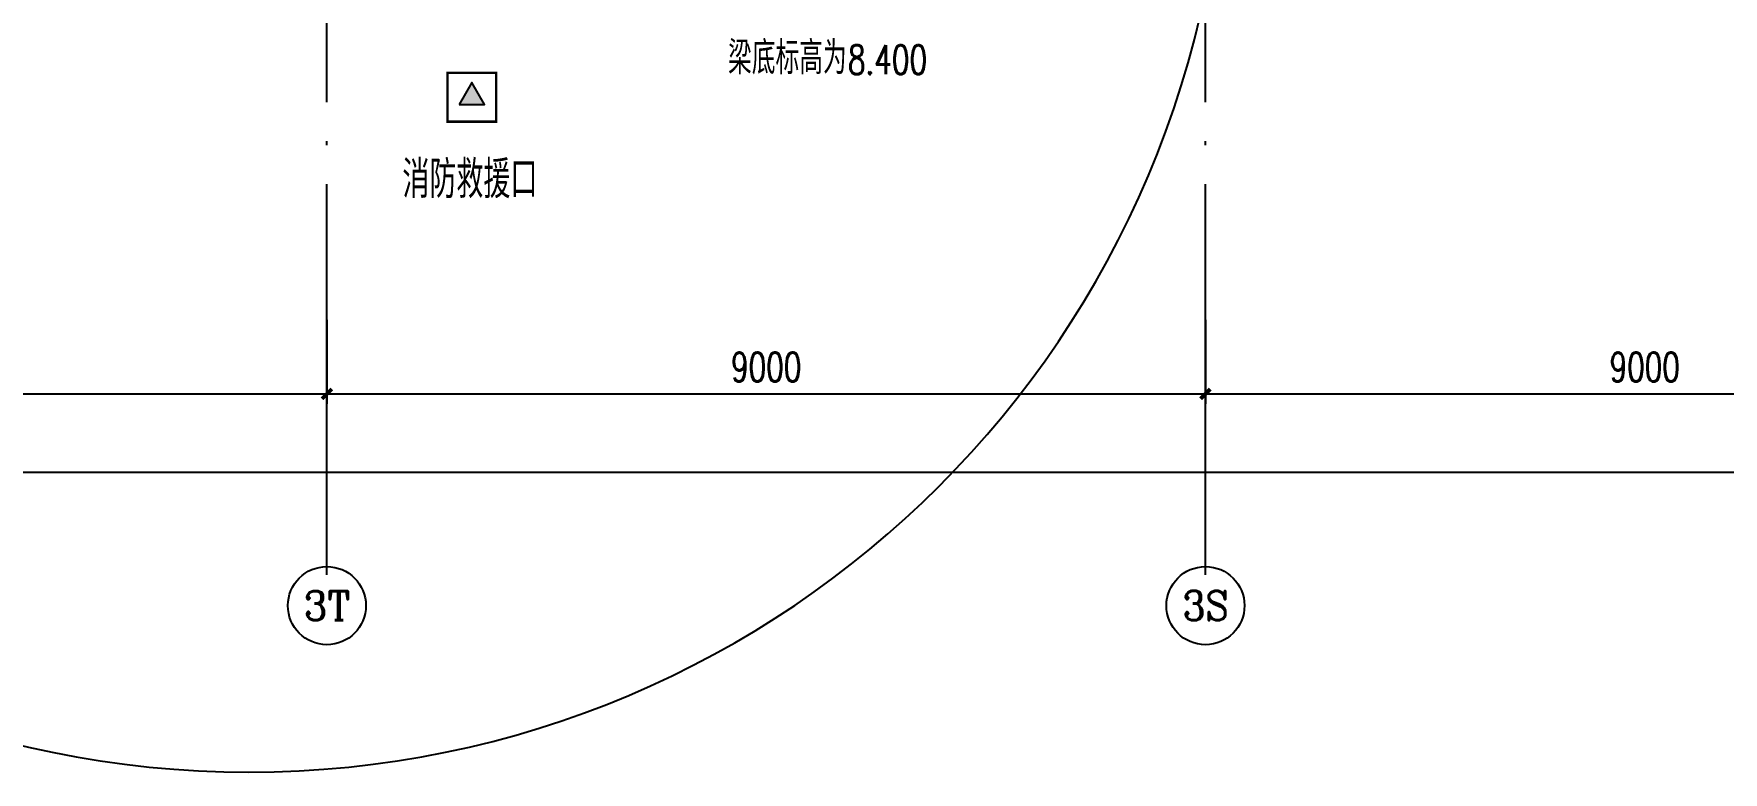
# Model space of a CAD drawing. Extents: x -821772 to -21949, y 506164 to 1049594.
# Drawn here: x -284857 to -267550, y 538719 to 546279 of the extents above; entities that cross this region are included whole.
import ezdxf
from ezdxf.enums import TextEntityAlignment as Align
from ezdxf.xclip import XClip

# ---------------------------------------------------------------- set-up
doc = ezdxf.new("R2010")
doc.units = 0
doc.header["$LTSCALE"] = 1000
doc.header["$MEASUREMENT"] = 0
doc.header["$XCLIPFRAME"] = 2
doc.linetypes.add('10平面20250807_t3$0$DOTE', pattern=[2.42, 2, -0.2, 0.02, -0.2])
doc.layers.get('Defpoints').update_dxf_attribs({"color": 210})
for name, color, linetype in [('10平面20250807_t3$0$A-AXIS-D', 8, 'Continuous'), ('10平面20250807_t3$0$A-AXIS-DOTE', 8, '10平面20250807_t3$0$DOTE'), ('10平面20250807_t3$0$A-AXIS-DP', 8, 'Continuous'), ('10平面20250807_t3$0$A-LIN-V', 8, 'Continuous'), ('10平面20250807_t3$0$A-TEXT', 8, 'Continuous'), ('10平面20250807_t3$0$AS-WALL', 8, 'Continuous'), ('10平面20250807_t3$0$PUB_TEXT', 8, 'Continuous'), ('10平面20250807_t3$0$RP-N2-01$0$$0$A-WIND-J', 8, 'Continuous'), ('10平面20250807_t3$0$RP-N2-01$0$A-WIND-J', 8, 'Continuous'), ('10平面20250807_t3$0$SB_ZF消火栓', 10, 'Continuous'), ('10平面20250807_t3$0$SB_ZF消火栓M', 10, 'Continuous')]:
    doc.layers.add(name, color=color, linetype=linetype)
doc.styles.add('10平面20250807_t3$0$_TCH_AXIS', font='COMPLEX', dxfattribs={"bigfont": 'GBCBIG'})
doc.styles.add('10平面20250807_t3$0$_TCH_DIM', font='SIMPLEX', dxfattribs={"bigfont": 'GBCBIG'})
doc.styles.add('10平面20250807_t3$0$_TCH_DIM_T3', font='SIMPLEX', dxfattribs={"width": 0.705882, "bigfont": 'GBCBIG'})
doc.dimstyles.new('10平面20250807_t3$0$_TCH_ARCH&&100', dxfattribs={"dimtxt": 297.5, "dimasz": 100, "dimexe": 100, "dimexo": 100, "dimgap": 126.25, "dimtad": 1, "dimdec": 0, "dimzin": 0, "dimdsep": 46, "dimtxsty": '10平面20250807_t3$0$_TCH_DIM_T3', "dimblk": '10平面20250807_t3$0$_ArchTick', "dimcen": 0.09, "dimclrt": 7, "dimazin": 2, "dimtfac": 1, "dimtdec": 0, "dimtix": 1, "dimtmove": 2, "dimatfit": 3, "dimfxl": 0, "dimtolj": 1, "dimtzin": 0, "dimarcsym": 0})

# ---------------------------------------------------------------- blocks, each defined once
blk = doc.blocks.new('10平面20250807_t3$0$_ArchTick')
at = {"color": 0, "linetype": 'ByBlock', "const_width": 0.4}
blk.add_lwpolyline([(-0.5, -0.5), (0.5, 0.5)], dxfattribs=at)
blk = doc.blocks.new('*D9906')
at = {"layer": '10平面20250807_t3$0$A-AXIS-D', "color": 0, "lineweight": -2}
for p, q in [((-70118, -261470), (-70118, -262328)), ((-61118, -261470), (-61118, -262328)), ((-70118, -262228), (-61118, -262228))]:
    blk.add_line(p, q, dxfattribs=at)
at = {"layer": 'Defpoints', "color": 0}
for p in [(-70118, -261370), (-61118, -261370), (-61118, -262228)]:
    blk.add_point(p, dxfattribs=at)
at = {"layer": '10平面20250807_t3$0$A-AXIS-D', "color": 0, "lineweight": -2, "xscale": 100, "yscale": 100, "zscale": 100, "rotation": 180}
blk.add_blockref('10平面20250807_t3$0$_ArchTick', (-70118, -262228), dxfattribs=at)
at = {"layer": '10平面20250807_t3$0$A-AXIS-D', "color": 0, "lineweight": -2, "xscale": 100, "yscale": 100, "zscale": 100}
blk.add_blockref('10平面20250807_t3$0$_ArchTick', (-61118, -262228), dxfattribs=at)
at = {"layer": '10平面20250807_t3$0$A-AXIS-D', "color": 7, "insert": (-65618, -261953), "char_height": 297.5, "attachment_point": 5, "style": '10平面20250807_t3$0$_TCH_DIM_T3'}
blk.add_mtext('\\A1;9000', dxfattribs=at)
blk = doc.blocks.new('*D9907')
at = {"layer": '10平面20250807_t3$0$A-AXIS-D', "color": 0, "lineweight": -2}
for p, q in [((-61118, -261470), (-61118, -262328)), ((-52118, -261470), (-52118, -262328)), ((-61118, -262228), (-52118, -262228))]:
    blk.add_line(p, q, dxfattribs=at)
at = {"layer": 'Defpoints', "color": 0}
for p in [(-61118, -261370), (-52118, -261370), (-52118, -262228)]:
    blk.add_point(p, dxfattribs=at)
at = {"layer": '10平面20250807_t3$0$A-AXIS-D', "color": 0, "lineweight": -2, "xscale": 100, "yscale": 100, "zscale": 100, "rotation": 180}
blk.add_blockref('10平面20250807_t3$0$_ArchTick', (-61118, -262228), dxfattribs=at)
at = {"layer": '10平面20250807_t3$0$A-AXIS-D', "color": 0, "lineweight": -2, "xscale": 100, "yscale": 100, "zscale": 100}
blk.add_blockref('10平面20250807_t3$0$_ArchTick', (-52118, -262228), dxfattribs=at)
at = {"layer": '10平面20250807_t3$0$A-AXIS-D', "color": 7, "insert": (-56618, -261953), "char_height": 297.5, "attachment_point": 5, "style": '10平面20250807_t3$0$_TCH_DIM_T3'}
blk.add_mtext('\\A1;9000', dxfattribs=at)
blk = doc.blocks.new('*D9908')
at = {"layer": '10平面20250807_t3$0$A-AXIS-D', "color": 0, "lineweight": -2}
for p, q in [((-52118, -261470), (-52118, -262328)), ((-43118, -261470), (-43118, -262328)), ((-52118, -262228), (-43118, -262228))]:
    blk.add_line(p, q, dxfattribs=at)
at = {"layer": 'Defpoints', "color": 0}
for p in [(-52118, -261370), (-43118, -261370), (-43118, -262228)]:
    blk.add_point(p, dxfattribs=at)
at = {"layer": '10平面20250807_t3$0$A-AXIS-D', "color": 0, "lineweight": -2, "xscale": 100, "yscale": 100, "zscale": 100, "rotation": 180}
blk.add_blockref('10平面20250807_t3$0$_ArchTick', (-52118, -262228), dxfattribs=at)
at = {"layer": '10平面20250807_t3$0$A-AXIS-D', "color": 0, "lineweight": -2, "xscale": 100, "yscale": 100, "zscale": 100}
blk.add_blockref('10平面20250807_t3$0$_ArchTick', (-43118, -262228), dxfattribs=at)
at = {"layer": '10平面20250807_t3$0$A-AXIS-D', "color": 7, "insert": (-47618, -261953), "char_height": 297.5, "attachment_point": 5, "style": '10平面20250807_t3$0$_TCH_DIM_T3'}
blk.add_mtext('\\A1;9000', dxfattribs=at)
blk = doc.blocks.new('*D10049')
at = {"layer": '10平面20250807_t3$0$A-AXIS-D', "color": 0, "lineweight": -2}
for p, q in [((-93018, -261570), (-93018, -263128)), ((92682, -261570), (92682, -263128)), ((-93018, -263028), (92682, -263028))]:
    blk.add_line(p, q, dxfattribs=at)
at = {"layer": 'Defpoints', "color": 0}
for p in [(-93018, -261470), (92682, -261470), (92682, -263028)]:
    blk.add_point(p, dxfattribs=at)
at = {"layer": '10平面20250807_t3$0$A-AXIS-D', "color": 0, "lineweight": -2, "xscale": 100, "yscale": 100, "zscale": 100, "rotation": 180}
blk.add_blockref('10平面20250807_t3$0$_ArchTick', (-93018, -263028), dxfattribs=at)
at = {"layer": '10平面20250807_t3$0$A-AXIS-D', "color": 0, "lineweight": -2, "xscale": 100, "yscale": 100, "zscale": 100}
blk.add_blockref('10平面20250807_t3$0$_ArchTick', (92682, -263028), dxfattribs=at)
at = {"layer": '10平面20250807_t3$0$A-AXIS-D', "color": 7, "insert": (-168, -262753), "char_height": 297.5, "attachment_point": 5, "style": '10平面20250807_t3$0$_TCH_DIM_T3'}
blk.add_mtext('\\A1;185700', dxfattribs=at)
blk = doc.blocks.new('10平面20250807_t3$0$3243243')
at = {"layer": '10平面20250807_t3$0$PUB_TEXT', "style": '10平面20250807_t3$0$_TCH_DIM'}
blk.add_text('梁底标高为', height=337.59, dxfattribs=at).set_placement((-277745, 545865))
at = {"layer": '10平面20250807_t3$0$PUB_TEXT', "style": '10平面20250807_t3$0$_TCH_DIM', "width": 0.705882}
blk.add_text('8.400', height=297.5, dxfattribs=at).set_placement((-276516.3, 545865))
blk = doc.blocks.new('10平面20250807_t3$0$RP-N2-01$0$$0$xfjy')
at = {"layer": '10平面20250807_t3$0$RP-N2-01$0$$0$A-WIND-J'}
h = blk.add_hatch(color=256, dxfattribs=at)
h.dxf.hatch_style = 1
h.paths.add_polyline_path([(1141876, -26214), (1142135, -26214), (1142005, -25989)])
at = {"layer": '10平面20250807_t3$0$RP-N2-01$0$$0$A-WIND-J', "const_width": 25}
blk.add_lwpolyline([(1141755, -25889), (1141755, -26389), (1142255, -26389), (1142255, -25889)], close=True, dxfattribs=at)
at = {"layer": '10平面20250807_t3$0$RP-N2-01$0$$0$A-WIND-J'}
for points in [[(1141755, -26389), (1142255, -26389), (1142255, -25889), (1141755, -25889)], [(1141876, -26214), (1142135, -26214), (1142005, -25989)]]:
    blk.add_lwpolyline(points, close=True, dxfattribs=at)
blk = doc.blocks.new('10平面20250807_t3$0$RP-N2-01$0$xfjy')
at = {"layer": '10平面20250807_t3$0$RP-N2-01$0$$0$A-WIND-J'}
blk.add_blockref('10平面20250807_t3$0$RP-N2-01$0$$0$xfjy', (0, 0), dxfattribs=at)
blk = doc.blocks.new('10平面20250807_t3$0$1232')
at = {"layer": '10平面20250807_t3$0$RP-N2-01$0$A-WIND-J'}
blk.add_blockref('10平面20250807_t3$0$RP-N2-01$0$xfjy', (-1422375, 571769, 0), dxfattribs=at)
at = {"layer": '10平面20250807_t3$0$A-TEXT', "style": '10平面20250807_t3$0$_TCH_DIM'}
blk.add_text('消防救援口', height=384.1, dxfattribs=at).set_placement((-281081, 544597, 0))
blk = doc.blocks.new('10平面20250807_t3$0$A$C5D961328')
at = {"layer": '10平面20250807_t3$0$A-LIN-V', "ltscale": 500}
blk.add_circle((350, 40), 10001, dxfattribs=at)
blk = doc.blocks.new('10平面20250807_t3$0$we42342343234')
at = {"layer": '10平面20250807_t3$0$SB_ZF消火栓M', "xscale": -1}
blk.add_blockref('10平面20250807_t3$0$A$C5D961328', (-282304, 548680), dxfattribs=at)
blk = doc.blocks.new('10平面20250807_t3$0$234243242332')
at = {"layer": '10平面20250807_t3$0$SB_ZF消火栓'}
blk.add_blockref('10平面20250807_t3$0$we42342343234', (0, 0), dxfattribs=at)
blk = doc.blocks.new('10平面20250807_t3$0$dote')
at = {"layer": '10平面20250807_t3$0$A-AXIS-D'}
for centre in [(-61117.8, -264396), (-52117.8, -264396)]:
    blk.add_circle(centre, 400, dxfattribs=at)
at = {"layer": '10平面20250807_t3$0$A-AXIS-DOTE', "ltscale": 2}
for p, q in [((-52117.8, -264080), (-52117.8, -75950)), ((-61117.8, -264080), (-61117.8, -178600))]:
    blk.add_line(p, q, dxfattribs=at)
at = {"layer": '10平面20250807_t3$0$PUB_TEXT', "style": '10平面20250807_t3$0$_TCH_AXIS'}
for s, height, p, p2 in [('3T', 294.28, (-61356, -264543.2), (-60879.6, -264543.2)), ('3S', 300.65, (-52354, -264546.4), (-51881.6, -264546.4))]:
    blk.add_text(s, height=height, dxfattribs=at).set_placement(p, p2, align=Align.FIT)
at = {"layer": '10平面20250807_t3$0$A-AXIS-D'}
for base, p1, p2, picture, middle in [((92682.2, -263027.8), (-93017.8, -261469.8), (92682.2, -261469.8), '*D10049', (-167.8, -262752.8)), ((-61117.8, -262227.8), (-70117.8, -261369.8), (-61117.8, -261369.8), '*D9906', (-65617.8, -261952.8)), ((-52117.8, -262227.8), (-61117.8, -261369.8), (-52117.8, -261369.8), '*D9907', (-56617.8, -261952.8)), ((-43117.8, -262227.8), (-52117.8, -261369.8), (-43117.8, -261369.8), '*D9908', (-47617.8, -261952.8))]:
    dim = blk.add_linear_dim(base=base, p1=p1, p2=p2, angle=0, dimstyle='10平面20250807_t3$0$_TCH_ARCH&&100', override={"dimgap": 0}, dxfattribs=at)
    dim.commit()
    dim.dimension.update_dxf_attribs({"geometry": picture, "text_midpoint": middle, "dimtype": 129})
blk = doc.blocks.new('10平面20250807_t3')
blk.add_blockref('10平面20250807_t3$0$1232', (0, 0))
at = {"layer": '10平面20250807_t3$0$A-AXIS-DP'}
blk.add_blockref('10平面20250807_t3$0$3243243', (0, 0), dxfattribs=at)
at = {"layer": '10平面20250807_t3$0$AS-WALL'}
blk.add_blockref('10平面20250807_t3$0$dote', (-220736.4, 804820), dxfattribs=at)
at = {"layer": '10平面20250807_t3$0$SB_ZF消火栓', "linetype": 'Continuous'}
blk.add_blockref('10平面20250807_t3$0$234243242332', (0, 0), dxfattribs=at)

msp = doc.modelspace()

# ---------------------------------------------------------------- block references
at = {"ltscale": 100}
ref = msp.add_blockref('10平面20250807_t3', (0, 0), dxfattribs=at)
XClip(ref).set_block_clipping_path([(-386212.6353242097, 506163.79756496), (-21948.7593967821, 884998.2285294847)])

doc.saveas('drawing.dxf')
